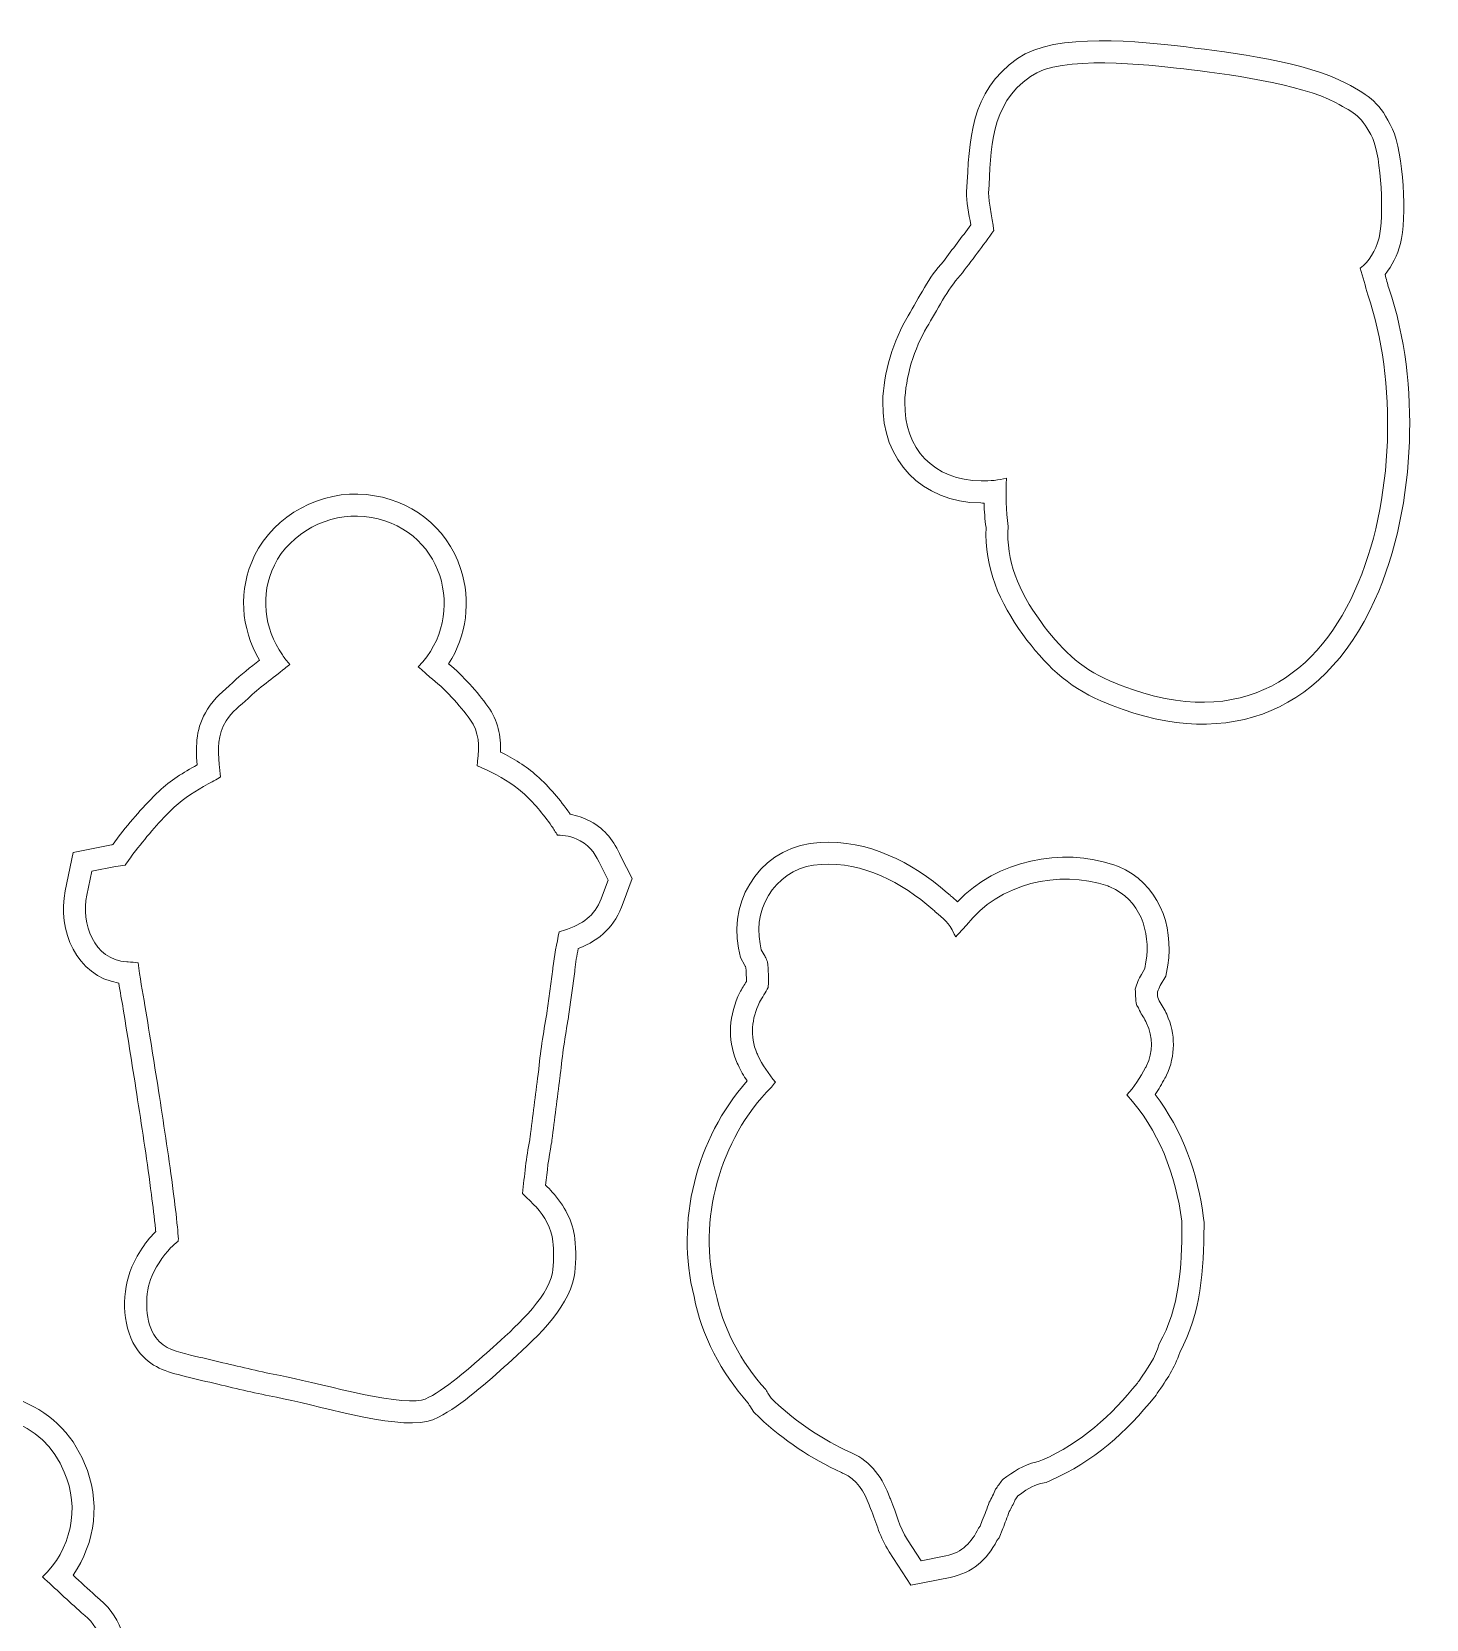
# Model space of a CAD drawing. Header units: millimetres. Extents: x -1956 to 3160, y -604 to 586.
# Drawn here: x -1150 to -960.2, y 45.5 to 261.5 of the extents above; entities that cross this region are included whole.
import ezdxf

# ---------------------------------------------------------------- set-up
doc = ezdxf.new("R2010")
doc.units = ezdxf.units.MM
doc.header["$MEASUREMENT"] = 0
doc.layers.add('Katman 1', color=7, linetype='Continuous')

msp = doc.modelspace()

# ---------------------------------------------------------------- linework, layer by layer
at = {"layer": 'Katman 1', "color": 22, "lineweight": 20}
for points, knots in [([(-1020.0855, 194.0541), (-1020.2349, 195.1618), (-1020.318, 196.2777), (-1020.3487, 197.3955), (-1020.4955, 197.3942), (-1020.6424, 197.3948), (-1020.7895, 197.3975), (-1028.8587, 197.5429), (-1034.2808, 203.1019), (-1034.1365, 211.1815), (-1034.0681, 215.0133), (-1032.671, 219.6059), (-1030.6861, 222.8802), (-1029.1914, 225.3458), (-1027.86, 228.1624), (-1025.887, 230.2898), (-1024.6481, 231.9459), (-1023.3617, 233.5756), (-1022.164, 235.2633), (-1022.4169, 236.7457), (-1022.8143, 238.4586), (-1022.7352, 239.7611), (-1022.2994, 246.9341), (-1022.3399, 253.256), (-1015.7844, 257.9092), (-1010.667, 261.5415), (-998.9187, 260.1683), (-992.8384, 259.4674), (-986.7337, 258.7636), (-976.3856, 257.4115), (-971.0931, 254.5352), (-967.7213, 252.7026), (-966.4891, 251.9153), (-964.7567, 248.2921), (-963.2654, 245.1732), (-962.7927, 236.0886), (-963.6884, 232.7258), (-964.1152, 231.1231), (-964.7883, 229.7153), (-965.7834, 228.4999), (-965.6099, 227.878), (-965.4426, 227.2542), (-965.2665, 226.6327), (-962.9992, 220.0765), (-962.2202, 212.6114), (-962.4683, 205.7058), (-962.73, 198.4216), (-964.1658, 190.7889), (-967.1932, 184.1383), (-974.4765, 168.1383), (-988.256, 163.4647), (-1004.4379, 170.4461), (-1009.03, 172.4273), (-1012.1566, 175.4991), (-1015.0627, 179.4833), (-1018.2224, 183.815), (-1020.3524, 188.6321), (-1020.0855, 194.0541)], [0, 0, 0, 0, 0.05263158, 0.05263158, 0.05263158, 0.10526316, 0.10526316, 0.10526316, 0.15789474, 0.15789474, 0.15789474, 0.21052632, 0.21052632, 0.21052632, 0.26315789, 0.26315789, 0.26315789, 0.31578947, 0.31578947, 0.31578947, 0.36842105, 0.36842105, 0.36842105, 0.42105263, 0.42105263, 0.42105263, 0.47368421, 0.47368421, 0.47368421, 0.52631579, 0.52631579, 0.52631579, 0.57894737, 0.57894737, 0.57894737, 0.63157895, 0.63157895, 0.63157895, 0.68421053, 0.68421053, 0.68421053, 0.73684211, 0.73684211, 0.73684211, 0.78947368, 0.78947368, 0.78947368, 0.84210526, 0.84210526, 0.84210526, 0.89473684, 0.89473684, 0.89473684, 0.94736842, 0.94736842, 0.94736842, 1, 1, 1, 1]), ([(-1003.2495, 173.2007), (-1007.3431, 174.9667), (-1010.0618, 177.718), (-1012.639, 181.2512), (-1015.6652, 185.4), (-1017.3779, 189.6027), (-1017.0734, 194.1778), (-1017.3917, 196.3523), (-1017.4192, 198.5873), (-1017.2902, 200.7877), (-1018.3862, 200.5154), (-1019.5298, 200.3753), (-1020.7354, 200.397), (-1027.2081, 200.5137), (-1031.2507, 204.762), (-1031.137, 211.1279), (-1031.0783, 214.4167), (-1029.8343, 218.5264), (-1028.1207, 221.325), (-1026.8236, 223.4928), (-1025.2891, 226.5741), (-1023.585, 228.3586), (-1022.0816, 230.3746), (-1020.4391, 232.4393), (-1019.0351, 234.5098), (-1018.9784, 234.5934), (-1019.7891, 238.7832), (-1019.7407, 239.5792), (-1019.3724, 245.6424), (-1019.6328, 251.4985), (-1014.0479, 255.4628), (-1009.8653, 258.4316), (-998.1087, 257.055), (-993.182, 256.4871), (-987.756, 255.8615), (-977.2105, 254.4454), (-972.5257, 251.8993), (-969.7965, 250.416), (-968.9287, 250.0633), (-967.4632, 246.998), (-966.2977, 244.5607), (-965.8831, 236.1413), (-966.5873, 233.4979), (-967.0915, 231.6041), (-967.9525, 230.335), (-969.164, 229.3503), (-968.7852, 228.1758), (-968.4683, 226.9231), (-968.129, 225.7306), (-960.1714, 202.877), (-969.1654, 158.4957), (-1003.2495, 173.2007)], [0, 0, 0, 0, 0.05882353, 0.05882353, 0.05882353, 0.11764706, 0.11764706, 0.11764706, 0.17647059, 0.17647059, 0.17647059, 0.23529412, 0.23529412, 0.23529412, 0.29411765, 0.29411765, 0.29411765, 0.35294118, 0.35294118, 0.35294118, 0.41176471, 0.41176471, 0.41176471, 0.47058824, 0.47058824, 0.47058824, 0.52941176, 0.52941176, 0.52941176, 0.58823529, 0.58823529, 0.58823529, 0.64705882, 0.64705882, 0.64705882, 0.70588235, 0.70588235, 0.70588235, 0.76470588, 0.76470588, 0.76470588, 0.82352941, 0.82352941, 0.82352941, 0.88235294, 0.88235294, 0.88235294, 0.94117647, 0.94117647, 0.94117647, 1, 1, 1, 1]), ([(-1076.6808, 155.0358), (-1075.7458, 154.8685), (-1074.8689, 154.5529), (-1073.945, 154.0686), (-1071.768, 152.9273), (-1070.7765, 151.4142), (-1069.7873, 149.2834), (-1069.7873, 149.2834), (-1068.2326, 146.2631), (-1068.2326, 146.2631), (-1068.2326, 146.2631), (-1069.4499, 142.9621), (-1069.4499, 142.9621), (-1070.6383, 139.7394), (-1072.503, 137.9673), (-1075.5782, 136.7533), (-1075.7684, 135.7906), (-1075.9505, 134.8223), (-1076.0275, 133.8636), (-1076.0275, 133.8636), (-1076.0457, 133.6379), (-1076.0457, 133.6379), (-1076.0457, 133.6379), (-1076.891, 127.509), (-1076.891, 127.509), (-1076.891, 127.509), (-1076.9139, 127.3759), (-1076.9139, 127.3759), (-1077.3571, 124.8032), (-1077.7797, 122.2022), (-1078.0201, 119.6021), (-1078.0201, 119.6021), (-1078.0389, 119.3999), (-1078.0389, 119.3999), (-1078.0389, 119.3999), (-1078.0678, 119.1989), (-1078.0678, 119.1989), (-1078.4759, 116.3623), (-1078.7883, 113.5129), (-1079.1568, 110.6711), (-1079.1568, 110.6711), (-1079.193, 110.3924), (-1079.193, 110.3924), (-1079.193, 110.3924), (-1079.2487, 110.117), (-1079.2487, 110.117), (-1079.6199, 108.2822), (-1079.816, 106.4069), (-1080.0267, 104.5414), (-1079.7131, 104.2344), (-1079.4063, 103.9202), (-1079.1082, 103.5931), (-1077.4965, 101.824), (-1076.3031, 99.6296), (-1076.0372, 97.2258), (-1075.8728, 95.74), (-1075.882, 93.5173), (-1076.1491, 92.0551), (-1076.9635, 87.5977), (-1081.9002, 83.1801), (-1085.1753, 80.2465), (-1087.7842, 77.9098), (-1091.5081, 74.5011), (-1094.595, 72.9758), (-1094.595, 72.9758), (-1095.3686, 72.5935), (-1095.3686, 72.5935), (-1095.3686, 72.5935), (-1096.206, 72.385), (-1096.206, 72.385), (-1100.5732, 71.2971), (-1111.7711, 74.7738), (-1116.6689, 75.6809), (-1119.3369, 76.175), (-1121.9718, 76.83), (-1124.6133, 77.446), (-1126.0998, 77.7926), (-1127.5853, 78.143), (-1129.0661, 78.5133), (-1131.6804, 79.1671), (-1133.7454, 79.7089), (-1135.4816, 82.0031), (-1137.5975, 84.799), (-1137.764, 89.4812), (-1136.6113, 92.7057), (-1135.9444, 94.5716), (-1134.5766, 96.7359), (-1133.1759, 98.1374), (-1133.1468, 98.1664), (-1133.1176, 98.1951), (-1133.0882, 98.2236), (-1133.0989, 98.3289), (-1133.1094, 98.4341), (-1133.1194, 98.5392), (-1133.2701, 100.1242), (-1133.4671, 101.7046), (-1133.6729, 103.2832), (-1134.234, 107.5858), (-1134.8814, 111.8766), (-1135.5447, 116.1644), (-1136.1812, 120.2784), (-1136.8412, 124.3887), (-1137.5082, 128.4978), (-1137.7011, 129.6857), (-1137.9212, 130.8687), (-1138.1193, 132.0553), (-1143.8675, 132.9857), (-1146.5084, 139.2404), (-1145.3985, 144.6252), (-1145.3985, 144.6252), (-1144.3275, 149.8218), (-1144.3275, 149.8218), (-1144.3275, 149.8218), (-1139.1235, 150.8567), (-1139.1235, 150.8567), (-1139.0626, 150.8688), (-1139.0016, 150.8806), (-1138.9406, 150.892), (-1138.6968, 151.2281), (-1138.4503, 151.5622), (-1138.197, 151.8915), (-1136.4924, 154.1078), (-1134.6581, 156.2348), (-1132.6303, 158.1627), (-1131.0657, 159.6501), (-1129.331, 160.7056), (-1127.4589, 161.7432), (-1127.666, 164.5158), (-1127.5968, 166.8469), (-1126.0532, 169.3187), (-1125.0316, 170.9545), (-1123.9088, 171.6932), (-1122.5952, 172.9631), (-1121.4605, 174.0601), (-1120.2035, 175.0271), (-1118.9499, 175.9923), (-1121.5332, 180.3767), (-1121.8869, 185.5648), (-1119.6297, 190.2434), (-1116.9555, 195.7862), (-1110.4917, 199.1822), (-1104.415, 198.5477), (-1098.4292, 197.9226), (-1093.4874, 194.2301), (-1091.5882, 188.4659), (-1090.1346, 184.054), (-1090.7855, 179.316), (-1093.2174, 175.5), (-1091.2794, 173.903), (-1089.2694, 171.6415), (-1087.8866, 169.7179), (-1086.4686, 167.7454), (-1086.0765, 165.7193), (-1086.1636, 163.4909), (-1084.3716, 162.6163), (-1082.7122, 161.5851), (-1081.2017, 160.2575), (-1079.4914, 158.7544), (-1078.0512, 156.9918), (-1076.7477, 155.1319), (-1076.7253, 155.0999), (-1076.703, 155.0679), (-1076.6808, 155.0358)], [0, 0, 0, 0, 0.01851852, 0.01851852, 0.01851852, 0.03703704, 0.03703704, 0.03703704, 0.05555556, 0.05555556, 0.05555556, 0.07407407, 0.07407407, 0.07407407, 0.09259259, 0.09259259, 0.09259259, 0.11111111, 0.11111111, 0.11111111, 0.12962963, 0.12962963, 0.12962963, 0.14814815, 0.14814815, 0.14814815, 0.16666667, 0.16666667, 0.16666667, 0.18518519, 0.18518519, 0.18518519, 0.2037037, 0.2037037, 0.2037037, 0.22222222, 0.22222222, 0.22222222, 0.24074074, 0.24074074, 0.24074074, 0.25925926, 0.25925926, 0.25925926, 0.27777778, 0.27777778, 0.27777778, 0.2962963, 0.2962963, 0.2962963, 0.31481481, 0.31481481, 0.31481481, 0.33333333, 0.33333333, 0.33333333, 0.35185185, 0.35185185, 0.35185185, 0.37037037, 0.37037037, 0.37037037, 0.38888889, 0.38888889, 0.38888889, 0.40740741, 0.40740741, 0.40740741, 0.42592593, 0.42592593, 0.42592593, 0.44444444, 0.44444444, 0.44444444, 0.46296296, 0.46296296, 0.46296296, 0.48148148, 0.48148148, 0.48148148, 0.5, 0.5, 0.5, 0.51851852, 0.51851852, 0.51851852, 0.53703704, 0.53703704, 0.53703704, 0.55555556, 0.55555556, 0.55555556, 0.57407407, 0.57407407, 0.57407407, 0.59259259, 0.59259259, 0.59259259, 0.61111111, 0.61111111, 0.61111111, 0.62962963, 0.62962963, 0.62962963, 0.64814815, 0.64814815, 0.64814815, 0.66666667, 0.66666667, 0.66666667, 0.68518519, 0.68518519, 0.68518519, 0.7037037, 0.7037037, 0.7037037, 0.72222222, 0.72222222, 0.72222222, 0.74074074, 0.74074074, 0.74074074, 0.75925926, 0.75925926, 0.75925926, 0.77777778, 0.77777778, 0.77777778, 0.7962963, 0.7962963, 0.7962963, 0.81481481, 0.81481481, 0.81481481, 0.83333333, 0.83333333, 0.83333333, 0.85185185, 0.85185185, 0.85185185, 0.87037037, 0.87037037, 0.87037037, 0.88888889, 0.88888889, 0.88888889, 0.90740741, 0.90740741, 0.90740741, 0.92592593, 0.92592593, 0.92592593, 0.94444444, 0.94444444, 0.94444444, 0.96296296, 0.96296296, 0.96296296, 0.98148148, 0.98148148, 0.98148148, 1, 1, 1, 1]), ([(-1137.2397, 148.1165), (-1136.7727, 148.7687), (-1136.3081, 149.4266), (-1135.819, 150.0625), (-1134.212, 152.1519), (-1132.4746, 154.1713), (-1130.5632, 155.9885), (-1129.1688, 157.3142), (-1127.6079, 158.2325), (-1125.9404, 159.1548), (-1125.5709, 159.3592), (-1124.7799, 159.7679), (-1124.2589, 160.1208), (-1124.2944, 160.6735), (-1124.4202, 161.3624), (-1124.4539, 161.7925), (-1124.6215, 163.9315), (-1124.7045, 165.8145), (-1123.5086, 167.7296), (-1122.6976, 169.0282), (-1121.5768, 169.7749), (-1120.51, 170.8063), (-1119.0904, 172.1787), (-1117.0882, 173.6068), (-1115.5244, 174.8607), (-1115.3042, 175.0374), (-1115.0646, 175.2259), (-1114.8128, 175.4232), (-1115.1974, 175.8358), (-1115.548, 176.2658), (-1115.8534, 176.7113), (-1118.3882, 180.4091), (-1118.8851, 184.8826), (-1116.9277, 188.9398), (-1114.8031, 193.3434), (-1109.543, 196.0668), (-1104.7266, 195.5639), (-1093.9573, 194.4393), (-1090.5172, 182.0806), (-1097.3504, 175.0936), (-1096.7879, 174.5995), (-1096.2421, 174.1239), (-1095.7631, 173.6832), (-1093.8844, 172.3012), (-1091.6126, 169.7615), (-1090.3225, 167.9668), (-1089.038, 166.18), (-1089.0257, 164.329), (-1089.2726, 162.2698), (-1089.2897, 162.1273), (-1089.3243, 161.8793), (-1089.3513, 161.6221), (-1088.8673, 161.4083), (-1088.3469, 161.2033), (-1087.9747, 161.0305), (-1086.2285, 160.2199), (-1084.6348, 159.2808), (-1083.1821, 158.0041), (-1081.6547, 156.6617), (-1080.3683, 155.0709), (-1079.2044, 153.4101), (-1078.9395, 153.0322), (-1078.669, 152.6059), (-1078.3945, 152.181), (-1077.452, 152.1795), (-1076.5693, 152.057), (-1075.3379, 151.4115), (-1073.7521, 150.5802), (-1073.1627, 149.4374), (-1072.4833, 147.9661), (-1072.4833, 147.9661), (-1071.5038, 146.0632), (-1071.5038, 146.0632), (-1071.5038, 146.0632), (-1072.2646, 144.0001), (-1072.2646, 144.0001), (-1073.2102, 141.4356), (-1074.5665, 140.3126), (-1077.0291, 139.411), (-1077.3627, 139.2889), (-1077.7807, 139.1663), (-1078.196, 139.0353), (-1078.4749, 137.4122), (-1078.8858, 135.7371), (-1079.0179, 134.1039), (-1079.0179, 134.1039), (-1079.0292, 133.9633), (-1079.0292, 133.9633), (-1079.0292, 133.9633), (-1079.856, 127.9687), (-1079.856, 127.9687), (-1079.856, 127.9687), (-1079.8704, 127.8851), (-1079.8704, 127.8851), (-1080.3163, 125.3024), (-1080.7669, 122.4812), (-1081.0074, 119.8784), (-1081.0074, 119.8784), (-1081.0191, 119.7519), (-1081.0191, 119.7519), (-1081.0191, 119.7519), (-1081.0372, 119.6261), (-1081.0372, 119.6261), (-1081.4475, 116.7759), (-1081.7604, 113.9123), (-1082.1319, 111.0569), (-1082.1319, 111.0569), (-1082.1544, 110.8834), (-1082.1544, 110.8834), (-1082.1544, 110.8834), (-1082.1891, 110.7119), (-1082.1891, 110.7119), (-1082.676, 108.3012), (-1082.8769, 105.8318), (-1083.183, 103.3906), (-1082.5602, 102.8226), (-1081.9525, 102.2606), (-1081.3259, 101.5727), (-1080.1483, 100.2802), (-1079.2138, 98.6569), (-1079.019, 96.896), (-1078.8962, 95.7855), (-1078.9032, 93.6731), (-1079.1003, 92.5943), (-1079.7412, 89.0862), (-1084.5828, 84.8047), (-1087.1769, 82.4812), (-1089.3258, 80.5564), (-1093.3841, 76.9209), (-1095.9239, 75.6654), (-1095.9239, 75.6654), (-1096.4076, 75.4264), (-1096.4076, 75.4264), (-1096.4076, 75.4264), (-1096.9311, 75.296), (-1096.9311, 75.296), (-1100.2261, 74.4752), (-1112.0507, 77.8766), (-1116.1226, 78.6307), (-1118.709, 79.1097), (-1121.367, 79.7695), (-1123.9321, 80.3676), (-1125.4026, 80.7105), (-1126.8735, 81.0574), (-1128.3383, 81.4237), (-1130.1303, 81.8718), (-1131.8547, 82.1819), (-1133.0894, 83.8134), (-1134.5584, 85.7546), (-1134.6031, 89.4114), (-1133.7864, 91.6959), (-1133.2757, 93.1247), (-1132.1264, 94.9436), (-1131.054, 96.0166), (-1130.7642, 96.3065), (-1130.3862, 96.6052), (-1130.053, 96.9008), (-1130.053, 96.9008), (-1130.0469, 97.0851), (-1130.0469, 97.0851), (-1130.0469, 97.0851), (-1129.9913, 97.1822), (-1129.9913, 97.1822), (-1130.0178, 97.7381), (-1130.087, 98.3405), (-1130.1329, 98.8231), (-1130.2867, 100.4412), (-1130.4879, 102.0594), (-1130.6981, 103.6711), (-1131.2619, 107.9952), (-1131.9133, 112.3138), (-1132.58, 116.6231), (-1133.2176, 120.7445), (-1133.8788, 124.8621), (-1134.547, 128.9785), (-1134.8516, 130.8546), (-1135.2584, 132.8883), (-1135.4931, 134.7934), (-1135.9418, 134.8522), (-1136.3932, 134.9052), (-1136.8264, 134.9386), (-1136.8264, 134.9386), (-1136.8422, 134.9384), (-1136.8422, 134.9384), (-1136.8422, 134.9384), (-1137.0218, 134.9491), (-1137.0218, 134.9491), (-1141.5633, 135.2183), (-1143.2499, 140.1883), (-1142.4603, 144.0196), (-1142.4603, 144.0196), (-1141.7909, 147.2675), (-1141.7909, 147.2675), (-1141.7909, 147.2675), (-1138.5384, 147.9143), (-1138.5384, 147.9143), (-1138.0894, 148.0036), (-1137.6623, 148.0645), (-1137.2397, 148.1165)], [0, 0, 0, 0, 0.01515152, 0.01515152, 0.01515152, 0.03030303, 0.03030303, 0.03030303, 0.04545455, 0.04545455, 0.04545455, 0.06060606, 0.06060606, 0.06060606, 0.07575758, 0.07575758, 0.07575758, 0.09090909, 0.09090909, 0.09090909, 0.10606061, 0.10606061, 0.10606061, 0.12121212, 0.12121212, 0.12121212, 0.13636364, 0.13636364, 0.13636364, 0.15151515, 0.15151515, 0.15151515, 0.16666667, 0.16666667, 0.16666667, 0.18181818, 0.18181818, 0.18181818, 0.1969697, 0.1969697, 0.1969697, 0.21212121, 0.21212121, 0.21212121, 0.22727273, 0.22727273, 0.22727273, 0.24242424, 0.24242424, 0.24242424, 0.25757576, 0.25757576, 0.25757576, 0.27272727, 0.27272727, 0.27272727, 0.28787879, 0.28787879, 0.28787879, 0.3030303, 0.3030303, 0.3030303, 0.31818182, 0.31818182, 0.31818182, 0.33333333, 0.33333333, 0.33333333, 0.34848485, 0.34848485, 0.34848485, 0.36363636, 0.36363636, 0.36363636, 0.37878788, 0.37878788, 0.37878788, 0.39393939, 0.39393939, 0.39393939, 0.40909091, 0.40909091, 0.40909091, 0.42424242, 0.42424242, 0.42424242, 0.43939394, 0.43939394, 0.43939394, 0.45454545, 0.45454545, 0.45454545, 0.46969697, 0.46969697, 0.46969697, 0.48484848, 0.48484848, 0.48484848, 0.5, 0.5, 0.5, 0.51515152, 0.51515152, 0.51515152, 0.53030303, 0.53030303, 0.53030303, 0.54545455, 0.54545455, 0.54545455, 0.56060606, 0.56060606, 0.56060606, 0.57575758, 0.57575758, 0.57575758, 0.59090909, 0.59090909, 0.59090909, 0.60606061, 0.60606061, 0.60606061, 0.62121212, 0.62121212, 0.62121212, 0.63636364, 0.63636364, 0.63636364, 0.65151515, 0.65151515, 0.65151515, 0.66666667, 0.66666667, 0.66666667, 0.68181818, 0.68181818, 0.68181818, 0.6969697, 0.6969697, 0.6969697, 0.71212121, 0.71212121, 0.71212121, 0.72727273, 0.72727273, 0.72727273, 0.74242424, 0.74242424, 0.74242424, 0.75757576, 0.75757576, 0.75757576, 0.77272727, 0.77272727, 0.77272727, 0.78787879, 0.78787879, 0.78787879, 0.8030303, 0.8030303, 0.8030303, 0.81818182, 0.81818182, 0.81818182, 0.83333333, 0.83333333, 0.83333333, 0.84848485, 0.84848485, 0.84848485, 0.86363636, 0.86363636, 0.86363636, 0.87878788, 0.87878788, 0.87878788, 0.89393939, 0.89393939, 0.89393939, 0.90909091, 0.90909091, 0.90909091, 0.92424242, 0.92424242, 0.92424242, 0.93939394, 0.93939394, 0.93939394, 0.95454545, 0.95454545, 0.95454545, 0.96969697, 0.96969697, 0.96969697, 0.98484848, 0.98484848, 0.98484848, 1, 1, 1, 1]), ([(-993.7214, 81.7774), (-994.3922, 79.6315), (-995.5126, 78.0806), (-996.7803, 76.2193), (-996.7803, 76.2193), (-996.9442, 75.9787), (-996.9442, 75.9787), (-996.9442, 75.9787), (-997.125, 75.7507), (-997.125, 75.7507), (-1000.9102, 70.9782), (-1005.5926, 66.8391), (-1011.2233, 64.3929), (-1011.2233, 64.3929), (-1011.9205, 64.0901), (-1011.9205, 64.0901), (-1011.9205, 64.0901), (-1012.6622, 63.924), (-1012.6622, 63.924), (-1013.709, 63.6897), (-1014.8639, 62.909), (-1015.748, 62.2524), (-1015.882, 62.0656), (-1016.0117, 61.8751), (-1016.1435, 61.6865), (-1016.3729, 61.1486), (-1016.6265, 60.6264), (-1016.9217, 60.122), (-1017.185, 59.3416), (-1017.496, 58.5831), (-1017.7939, 57.814), (-1017.7939, 57.814), (-1018.281, 56.5564), (-1018.281, 56.5564), (-1018.281, 56.5564), (-1018.5966, 56.1843), (-1018.5966, 56.1843), (-1019.9625, 53.5223), (-1021.9222, 51.7696), (-1024.9848, 51.1534), (-1024.9848, 51.1534), (-1030.3159, 50.0809), (-1030.3159, 50.0809), (-1030.3159, 50.0809), (-1033.2747, 54.6435), (-1033.2747, 54.6435), (-1034.6011, 56.6887), (-1034.903, 58.4019), (-1035.8022, 60.5176), (-1035.8022, 60.5176), (-1035.9077, 60.7659), (-1035.9077, 60.7659), (-1035.9077, 60.7659), (-1035.9963, 61.0208), (-1035.9963, 61.0208), (-1036.5718, 62.6765), (-1037.7784, 64.5949), (-1039.4631, 65.2919), (-1039.4631, 65.2919), (-1039.6139, 65.3544), (-1039.6139, 65.3544), (-1039.6139, 65.3544), (-1039.7622, 65.4228), (-1039.7622, 65.4228), (-1043.8567, 67.3112), (-1047.6525, 69.8213), (-1050.9351, 72.9169), (-1050.9351, 72.9169), (-1051.688, 73.6269), (-1051.688, 73.6269), (-1051.688, 73.6269), (-1052.2354, 74.505), (-1052.2354, 74.505), (-1052.3222, 74.6443), (-1052.4086, 74.7839), (-1052.4946, 74.9238), (-1056.0789, 79.0199), (-1058.7741, 84.0063), (-1059.8226, 89.3704), (-1062.3912, 99.5754), (-1059.547, 110.86), (-1052.6098, 118.7326), (-1053.063, 119.4306), (-1053.4721, 120.1575), (-1053.8368, 120.9069), (-1053.8368, 120.9069), (-1053.9442, 121.1277), (-1053.9442, 121.1277), (-1053.9442, 121.1277), (-1054.0379, 121.3545), (-1054.0379, 121.3545), (-1055.3334, 124.4916), (-1055.0756, 127.7589), (-1053.5791, 130.7708), (-1053.3257, 131.2808), (-1052.9788, 131.7739), (-1052.6951, 132.2658), (-1052.6797, 132.8941), (-1052.7201, 133.5416), (-1052.7654, 134.1719), (-1052.7863, 134.2185), (-1052.807, 134.2653), (-1052.8274, 134.3121), (-1052.8496, 134.3513), (-1052.8718, 134.3905), (-1052.8939, 134.4297), (-1052.8939, 134.4297), (-1053.5191, 135.5363), (-1053.5191, 135.5363), (-1053.5191, 135.5363), (-1053.7705, 136.7823), (-1053.7705, 136.7823), (-1055.2149, 143.942), (-1050.0705, 150.9411), (-1042.675, 151.1873), (-1036.1611, 151.5988), (-1030.1807, 148.5116), (-1025.3739, 144.3506), (-1025.3739, 144.3506), (-1024.9842, 144.0132), (-1024.9842, 144.0132), (-1024.9842, 144.0132), (-1024.9216, 143.9431), (-1024.9216, 143.9431), (-1024.5755, 143.6584), (-1024.2565, 143.3879), (-1023.9603, 143.1159), (-1018.6348, 148.7681), (-1009.8628, 150.5956), (-1002.5553, 148.1077), (-1002.5553, 148.1077), (-1002.3077, 148.0234), (-1002.3077, 148.0234), (-1002.3077, 148.0234), (-1002.0662, 147.9231), (-1002.0662, 147.9231), (-996.7277, 145.7055), (-994.4637, 139.9522), (-995.3566, 134.4781), (-995.3566, 134.4781), (-995.5987, 132.9939), (-995.5987, 132.9939), (-995.5987, 132.9939), (-996.3632, 131.6989), (-996.3632, 131.6989), (-996.5218, 131.4304), (-996.6493, 131.1414), (-996.751, 130.8448), (-996.7432, 130.6013), (-996.733, 130.3479), (-996.7124, 130.1111), (-996.7124, 130.1111), (-996.6971, 130.0881), (-996.6971, 130.0881), (-996.6971, 130.0881), (-996.4995, 129.6246), (-996.4995, 129.6246), (-996.1534, 129.0086), (-995.7833, 128.467), (-995.484, 127.799), (-994.2844, 125.122), (-994.2625, 122.1633), (-995.5293, 119.5047), (-995.5293, 119.5047), (-995.6234, 119.3073), (-995.6234, 119.3073), (-995.6234, 119.3073), (-995.7281, 119.1153), (-995.7281, 119.1153), (-996.145, 118.351), (-996.5823, 117.6045), (-997.0645, 116.8899), (-993.3455, 112.0396), (-991.2012, 106.0327), (-990.4734, 99.9933), (-990.4734, 99.9933), (-990.4139, 99.4996), (-990.4139, 99.4996), (-990.4139, 99.4996), (-990.416, 99.0022), (-990.416, 99.0022), (-990.4412, 92.991), (-990.8003, 87.1528), (-993.7214, 81.7774)], [0, 0, 0, 0, 0.01639344, 0.01639344, 0.01639344, 0.03278689, 0.03278689, 0.03278689, 0.04918033, 0.04918033, 0.04918033, 0.06557377, 0.06557377, 0.06557377, 0.08196721, 0.08196721, 0.08196721, 0.09836066, 0.09836066, 0.09836066, 0.1147541, 0.1147541, 0.1147541, 0.13114754, 0.13114754, 0.13114754, 0.14754098, 0.14754098, 0.14754098, 0.16393443, 0.16393443, 0.16393443, 0.18032787, 0.18032787, 0.18032787, 0.19672131, 0.19672131, 0.19672131, 0.21311475, 0.21311475, 0.21311475, 0.2295082, 0.2295082, 0.2295082, 0.24590164, 0.24590164, 0.24590164, 0.26229508, 0.26229508, 0.26229508, 0.27868852, 0.27868852, 0.27868852, 0.29508197, 0.29508197, 0.29508197, 0.31147541, 0.31147541, 0.31147541, 0.32786885, 0.32786885, 0.32786885, 0.3442623, 0.3442623, 0.3442623, 0.36065574, 0.36065574, 0.36065574, 0.37704918, 0.37704918, 0.37704918, 0.39344262, 0.39344262, 0.39344262, 0.40983607, 0.40983607, 0.40983607, 0.42622951, 0.42622951, 0.42622951, 0.44262295, 0.44262295, 0.44262295, 0.45901639, 0.45901639, 0.45901639, 0.47540984, 0.47540984, 0.47540984, 0.49180328, 0.49180328, 0.49180328, 0.50819672, 0.50819672, 0.50819672, 0.52459016, 0.52459016, 0.52459016, 0.54098361, 0.54098361, 0.54098361, 0.55737705, 0.55737705, 0.55737705, 0.57377049, 0.57377049, 0.57377049, 0.59016393, 0.59016393, 0.59016393, 0.60655738, 0.60655738, 0.60655738, 0.62295082, 0.62295082, 0.62295082, 0.63934426, 0.63934426, 0.63934426, 0.6557377, 0.6557377, 0.6557377, 0.67213115, 0.67213115, 0.67213115, 0.68852459, 0.68852459, 0.68852459, 0.70491803, 0.70491803, 0.70491803, 0.72131148, 0.72131148, 0.72131148, 0.73770492, 0.73770492, 0.73770492, 0.75409836, 0.75409836, 0.75409836, 0.7704918, 0.7704918, 0.7704918, 0.78688525, 0.78688525, 0.78688525, 0.80327869, 0.80327869, 0.80327869, 0.81967213, 0.81967213, 0.81967213, 0.83606557, 0.83606557, 0.83606557, 0.85245902, 0.85245902, 0.85245902, 0.86885246, 0.86885246, 0.86885246, 0.8852459, 0.8852459, 0.8852459, 0.90163934, 0.90163934, 0.90163934, 0.91803279, 0.91803279, 0.91803279, 0.93442623, 0.93442623, 0.93442623, 0.95081967, 0.95081967, 0.95081967, 0.96721311, 0.96721311, 0.96721311, 0.98360656, 0.98360656, 0.98360656, 1, 1, 1, 1]), ([(-1050.0718, 76.7122), (-1053.4064, 80.4643), (-1055.9434, 85.0741), (-1056.8935, 90.0245), (-1059.3869, 99.8075), (-1056.3771, 110.7074), (-1049.2992, 117.8863), (-1049.1137, 118.1326), (-1048.9286, 118.3596), (-1048.7434, 118.571), (-1049.6997, 119.6711), (-1050.4972, 120.9006), (-1051.1392, 122.2196), (-1051.1392, 122.2196), (-1051.2064, 122.3577), (-1051.2064, 122.3577), (-1051.2064, 122.3577), (-1051.265, 122.4996), (-1051.265, 122.4996), (-1052.2339, 124.8464), (-1051.9992, 127.2086), (-1050.8925, 129.4359), (-1050.5878, 130.0492), (-1050.0207, 130.8429), (-1049.7353, 131.4552), (-1049.7353, 131.4552), (-1049.7267, 131.5686), (-1049.7267, 131.5686), (-1049.6445, 132.6521), (-1049.734, 133.8163), (-1049.8141, 134.9541), (-1049.9279, 135.1755), (-1050.0343, 135.406), (-1050.1347, 135.6451), (-1050.1839, 135.7318), (-1050.2329, 135.8185), (-1050.2819, 135.9053), (-1050.2819, 135.9053), (-1050.6726, 136.5969), (-1050.6726, 136.5969), (-1050.6726, 136.5969), (-1050.8297, 137.3756), (-1050.8297, 137.3756), (-1051.9134, 142.7465), (-1048.0865, 148.0321), (-1042.5317, 148.1903), (-1036.7894, 148.5702), (-1031.5655, 145.7417), (-1027.3374, 142.0824), (-1027.3374, 142.0824), (-1027.094, 141.8717), (-1027.094, 141.8717), (-1027.094, 141.8717), (-1027.0039, 141.7707), (-1027.0039, 141.7707), (-1025.8598, 140.8377), (-1025.0938, 140.2306), (-1024.4606, 138.8199), (-1024.3847, 138.6693), (-1024.3019, 138.5186), (-1024.2136, 138.3678), (-1023.7321, 138.8884), (-1023.2356, 139.3957), (-1022.7378, 139.9281), (-1018.3845, 145.6195), (-1010.1856, 147.5365), (-1003.5222, 145.2678), (-1003.5222, 145.2678), (-1003.3677, 145.2152), (-1003.3677, 145.2152), (-1003.3677, 145.2152), (-1003.217, 145.1526), (-1003.217, 145.1526), (-999.1496, 143.4645), (-997.6486, 139.0616), (-998.3175, 134.961), (-998.3175, 134.961), (-998.4688, 134.0334), (-998.4688, 134.0334), (-998.4688, 134.0334), (-998.9466, 133.2241), (-998.9466, 133.2241), (-999.3109, 132.607), (-999.5792, 131.9324), (-999.7651, 131.2392), (-999.7324, 130.4134), (-999.6848, 129.3333), (-999.5705, 128.9929), (-999.5705, 128.9929), (-999.3491, 128.659), (-999.3491, 128.659), (-999.3491, 128.659), (-999.1985, 128.3058), (-999.1985, 128.3058), (-998.8722, 127.7091), (-998.5166, 127.2304), (-998.2217, 126.5722), (-997.3846, 124.7042), (-997.3471, 122.6647), (-998.2376, 120.7952), (-998.2376, 120.7952), (-998.2964, 120.6718), (-998.2964, 120.6718), (-998.2964, 120.6718), (-998.3619, 120.5517), (-998.3619, 120.5517), (-999.1126, 119.175), (-999.9018, 117.9092), (-1000.9321, 116.8299), (-996.6237, 112.1736), (-994.2072, 105.9081), (-993.4519, 99.6344), (-993.4519, 99.6344), (-993.4147, 99.3257), (-993.4147, 99.3257), (-993.4147, 99.3257), (-993.416, 99.0147), (-993.416, 99.0147), (-993.4405, 93.4473), (-993.7184, 87.8881), (-996.5041, 82.9446), (-997.0469, 81.009), (-998.0868, 79.6298), (-999.2599, 77.908), (-999.2599, 77.908), (-999.3624, 77.7575), (-999.3624, 77.7575), (-999.3624, 77.7575), (-999.4755, 77.6149), (-999.4755, 77.6149), (-1002.9508, 73.2361), (-1007.2491, 69.3894), (-1012.4187, 67.1445), (-1012.4187, 67.1445), (-1012.8542, 66.9553), (-1012.8542, 66.9553), (-1012.8542, 66.9553), (-1013.3175, 66.8516), (-1013.3175, 66.8516), (-1014.9266, 66.4912), (-1016.4393, 65.4885), (-1017.7354, 64.5121), (-1017.7354, 64.5121), (-1017.8939, 64.3927), (-1017.8939, 64.3927), (-1018.2365, 63.9519), (-1018.4878, 63.5525), (-1018.7832, 63.152), (-1019.0381, 62.5215), (-1019.3115, 61.9404), (-1019.6658, 61.3834), (-1019.9295, 60.5422), (-1020.2606, 59.7517), (-1020.5914, 58.8975), (-1020.5914, 58.8975), (-1020.8959, 58.1113), (-1020.8959, 58.1113), (-1020.8959, 58.1113), (-1021.121, 57.8459), (-1021.121, 57.8459), (-1022.0355, 55.9354), (-1023.235, 54.5655), (-1025.5765, 54.0945), (-1025.5765, 54.0945), (-1028.9084, 53.4242), (-1028.9084, 53.4242), (-1028.9084, 53.4242), (-1030.7577, 56.2758), (-1030.7577, 56.2758), (-1031.9671, 58.1407), (-1032.2244, 59.7685), (-1033.0412, 61.691), (-1033.0412, 61.691), (-1033.1072, 61.8463), (-1033.1072, 61.8463), (-1033.1072, 61.8463), (-1033.1626, 62.0057), (-1033.1626, 62.0057), (-1034.0314, 64.507), (-1035.7993, 67.0246), (-1038.316, 68.064), (-1038.316, 68.064), (-1038.4117, 68.1036), (-1038.4117, 68.1036), (-1038.4117, 68.1036), (-1038.5058, 68.147), (-1038.5058, 68.147), (-1042.3047, 69.9035), (-1045.8293, 72.2255), (-1048.8769, 75.0995), (-1048.8769, 75.0995), (-1049.3474, 75.5432), (-1049.3474, 75.5432), (-1049.3474, 75.5432), (-1049.6895, 76.092), (-1049.6895, 76.092), (-1049.818, 76.2981), (-1049.9454, 76.5048), (-1050.0718, 76.7122)], [0, 0, 0, 0, 0.01515152, 0.01515152, 0.01515152, 0.03030303, 0.03030303, 0.03030303, 0.04545455, 0.04545455, 0.04545455, 0.06060606, 0.06060606, 0.06060606, 0.07575758, 0.07575758, 0.07575758, 0.09090909, 0.09090909, 0.09090909, 0.10606061, 0.10606061, 0.10606061, 0.12121212, 0.12121212, 0.12121212, 0.13636364, 0.13636364, 0.13636364, 0.15151515, 0.15151515, 0.15151515, 0.16666667, 0.16666667, 0.16666667, 0.18181818, 0.18181818, 0.18181818, 0.1969697, 0.1969697, 0.1969697, 0.21212121, 0.21212121, 0.21212121, 0.22727273, 0.22727273, 0.22727273, 0.24242424, 0.24242424, 0.24242424, 0.25757576, 0.25757576, 0.25757576, 0.27272727, 0.27272727, 0.27272727, 0.28787879, 0.28787879, 0.28787879, 0.3030303, 0.3030303, 0.3030303, 0.31818182, 0.31818182, 0.31818182, 0.33333333, 0.33333333, 0.33333333, 0.34848485, 0.34848485, 0.34848485, 0.36363636, 0.36363636, 0.36363636, 0.37878788, 0.37878788, 0.37878788, 0.39393939, 0.39393939, 0.39393939, 0.40909091, 0.40909091, 0.40909091, 0.42424242, 0.42424242, 0.42424242, 0.43939394, 0.43939394, 0.43939394, 0.45454545, 0.45454545, 0.45454545, 0.46969697, 0.46969697, 0.46969697, 0.48484848, 0.48484848, 0.48484848, 0.5, 0.5, 0.5, 0.51515152, 0.51515152, 0.51515152, 0.53030303, 0.53030303, 0.53030303, 0.54545455, 0.54545455, 0.54545455, 0.56060606, 0.56060606, 0.56060606, 0.57575758, 0.57575758, 0.57575758, 0.59090909, 0.59090909, 0.59090909, 0.60606061, 0.60606061, 0.60606061, 0.62121212, 0.62121212, 0.62121212, 0.63636364, 0.63636364, 0.63636364, 0.65151515, 0.65151515, 0.65151515, 0.66666667, 0.66666667, 0.66666667, 0.68181818, 0.68181818, 0.68181818, 0.6969697, 0.6969697, 0.6969697, 0.71212121, 0.71212121, 0.71212121, 0.72727273, 0.72727273, 0.72727273, 0.74242424, 0.74242424, 0.74242424, 0.75757576, 0.75757576, 0.75757576, 0.77272727, 0.77272727, 0.77272727, 0.78787879, 0.78787879, 0.78787879, 0.8030303, 0.8030303, 0.8030303, 0.81818182, 0.81818182, 0.81818182, 0.83333333, 0.83333333, 0.83333333, 0.84848485, 0.84848485, 0.84848485, 0.86363636, 0.86363636, 0.86363636, 0.87878788, 0.87878788, 0.87878788, 0.89393939, 0.89393939, 0.89393939, 0.90909091, 0.90909091, 0.90909091, 0.92424242, 0.92424242, 0.92424242, 0.93939394, 0.93939394, 0.93939394, 0.95454545, 0.95454545, 0.95454545, 0.96969697, 0.96969697, 0.96969697, 0.98484848, 0.98484848, 0.98484848, 1, 1, 1, 1]), ([(-1131.4748, -23.6844), (-1129.623, -25.5967), (-1128.3898, -27.2984), (-1128.0598, -30.4059), (-1127.5439, -35.2638), (-1130.3106, -39.0585), (-1133.602, -42.2674), (-1136.5551, -45.1465), (-1139.7477, -47.7563), (-1142.7982, -50.5275), (-1146.0074, -54.0309), (-1150.8087, -55.4714), (-1155.4052, -54.2137), (-1161.9231, -52.9073), (-1168.4089, -51.4239), (-1174.8576, -49.8116), (-1178.9993, -48.7761), (-1183.9697, -48.1731), (-1187.362, -45.3803), (-1190.6035, -42.7116), (-1191.5173, -38.5662), (-1190.1644, -34.6642), (-1190.1644, -34.6642), (-1190.1119, -34.5128), (-1190.1119, -34.5128), (-1190.1119, -34.5128), (-1190.0533, -34.3635), (-1190.0533, -34.3635), (-1189.2995, -32.442), (-1188.0406, -30.7973), (-1186.6916, -29.2588), (-1187.9347, -17.4428), (-1189.5356, -5.6668), (-1191.3384, 6.0762), (-1191.3384, 6.0762), (-1191.4525, 6.1389), (-1191.4525, 6.1389), (-1194.815, 6.7517), (-1197.3748, 8.5545), (-1198.4605, 12.0002), (-1198.4605, 12.0002), (-1198.8034, 13.0888), (-1198.8034, 13.0888), (-1198.8034, 13.0888), (-1198.8259, 14.1251), (-1198.8259, 14.1251), (-1198.8708, 14.7008), (-1198.9634, 15.2489), (-1198.9763, 15.8381), (-1199.0286, 18.2302), (-1198.3128, 20.5183), (-1196.7919, 22.3804), (-1196.7919, 22.3804), (-1195.861, 23.5201), (-1195.861, 23.5201), (-1195.861, 23.5201), (-1194.5856, 24.2538), (-1194.5856, 24.2538), (-1193.6997, 24.7635), (-1192.9539, 25.0428), (-1192.1111, 25.2605), (-1188.7952, 29.9926), (-1184.7769, 34.2185), (-1179.9216, 37.3946), (-1179.9129, 37.401), (-1179.9042, 37.4075), (-1179.8956, 37.4139), (-1179.9108, 39.1952), (-1179.7711, 40.8823), (-1179.2286, 42.6337), (-1179.2286, 42.6337), (-1178.6217, 44.593), (-1178.6217, 44.593), (-1178.6217, 44.593), (-1177.147, 46.0186), (-1177.147, 46.0186), (-1174.9309, 48.1609), (-1172.5829, 50.1487), (-1170.2232, 52.1253), (-1170.672, 52.7933), (-1171.0645, 53.5084), (-1171.4165, 54.2934), (-1175.2122, 61.4239), (-1171.6501, 70.92), (-1164.6838, 74.6183), (-1164.6838, 74.6183), (-1164.5907, 74.6678), (-1164.5907, 74.6678), (-1164.5907, 74.6678), (-1164.4964, 74.7149), (-1164.4964, 74.7149), (-1156.4021, 78.7553), (-1146.1326, 75.1206), (-1142.7754, 66.6386), (-1140.5481, 61.6771), (-1141.2663, 55.8324), (-1144.3382, 51.4708), (-1143.3197, 50.5296), (-1142.299, 49.5907), (-1141.2702, 48.6608), (-1137.9693, 46.1072), (-1136.7074, 42.3387), (-1137.0456, 38.2477), (-1137.0525, 38.164), (-1137.0606, 38.0803), (-1137.0696, 37.9965), (-1133.4082, 35.6546), (-1130.2265, 32.5731), (-1127.7098, 29.0304), (-1126.6409, 28.8937), (-1125.605, 28.6162), (-1124.5936, 28.16), (-1117.7954, 25.0938), (-1117.1995, 15.4149), (-1123.7071, 11.7075), (-1123.7239, 11.6969), (-1123.7407, 11.6862), (-1123.7574, 11.6753), (-1123.7574, 11.6753), (-1125.4061, 10.0771), (-1125.4061, 10.0771), (-1125.4061, 10.0771), (-1125.8917, 10.004), (-1125.8917, 10.004), (-1127.6669, -1.2381), (-1130.0768, -12.3872), (-1131.4748, -23.6844)], [0, 0, 0, 0, 0.02380952, 0.02380952, 0.02380952, 0.04761905, 0.04761905, 0.04761905, 0.07142857, 0.07142857, 0.07142857, 0.0952381, 0.0952381, 0.0952381, 0.11904762, 0.11904762, 0.11904762, 0.14285714, 0.14285714, 0.14285714, 0.16666667, 0.16666667, 0.16666667, 0.19047619, 0.19047619, 0.19047619, 0.21428571, 0.21428571, 0.21428571, 0.23809524, 0.23809524, 0.23809524, 0.26190476, 0.26190476, 0.26190476, 0.28571429, 0.28571429, 0.28571429, 0.30952381, 0.30952381, 0.30952381, 0.33333333, 0.33333333, 0.33333333, 0.35714286, 0.35714286, 0.35714286, 0.38095238, 0.38095238, 0.38095238, 0.4047619, 0.4047619, 0.4047619, 0.42857143, 0.42857143, 0.42857143, 0.45238095, 0.45238095, 0.45238095, 0.47619048, 0.47619048, 0.47619048, 0.5, 0.5, 0.5, 0.52380952, 0.52380952, 0.52380952, 0.54761905, 0.54761905, 0.54761905, 0.57142857, 0.57142857, 0.57142857, 0.5952381, 0.5952381, 0.5952381, 0.61904762, 0.61904762, 0.61904762, 0.64285714, 0.64285714, 0.64285714, 0.66666667, 0.66666667, 0.66666667, 0.69047619, 0.69047619, 0.69047619, 0.71428571, 0.71428571, 0.71428571, 0.73809524, 0.73809524, 0.73809524, 0.76190476, 0.76190476, 0.76190476, 0.78571429, 0.78571429, 0.78571429, 0.80952381, 0.80952381, 0.80952381, 0.83333333, 0.83333333, 0.83333333, 0.85714286, 0.85714286, 0.85714286, 0.88095238, 0.88095238, 0.88095238, 0.9047619, 0.9047619, 0.9047619, 0.92857143, 0.92857143, 0.92857143, 0.95238095, 0.95238095, 0.95238095, 0.97619048, 0.97619048, 0.97619048, 1, 1, 1, 1]), ([(-1165.97, 51.7765), (-1167.0597, 52.774), (-1167.9521, 53.8666), (-1168.7211, 55.6154), (-1171.8153, 61.2893), (-1168.8129, 69.0225), (-1163.2771, 71.9686), (-1163.2771, 71.9686), (-1163.2172, 72.0004), (-1163.2172, 72.0004), (-1163.2172, 72.0004), (-1163.1565, 72.0307), (-1163.1565, 72.0307), (-1156.5934, 75.2982), (-1148.2216, 72.3579), (-1145.5401, 65.4714), (-1143.3458, 60.6588), (-1144.6352, 54.7943), (-1148.5084, 51.2418), (-1146.74, 49.6073), (-1144.9775, 47.9663), (-1143.1902, 46.3524), (-1140.6476, 44.4336), (-1139.7774, 41.6153), (-1140.0354, 38.4948), (-1140.0755, 38.0091), (-1140.2265, 37.1883), (-1140.3315, 36.4465), (-1135.8942, 34.0079), (-1132.1198, 30.3878), (-1129.3701, 26.1345), (-1128.1343, 26.1304), (-1126.9686, 25.9402), (-1125.827, 25.4253), (-1121.1994, 23.3381), (-1120.8378, 16.7433), (-1125.2441, 14.2848), (-1125.3989, 14.1863), (-1125.5573, 14.0844), (-1125.6889, 13.9811), (-1125.6889, 13.9811), (-1126.8037, 12.9005), (-1126.8037, 12.9005), (-1126.8037, 12.9005), (-1128.2416, 12.684), (-1128.2416, 12.684), (-1128.3337, 12.644), (-1128.433, 12.5943), (-1128.5365, 12.5382), (-1130.407, 0.0835), (-1133.1775, -12.2575), (-1134.6264, -24.7711), (-1132.9451, -26.4324), (-1131.3563, -27.772), (-1131.043, -30.7227), (-1130.6347, -34.5673), (-1133.1214, -37.609), (-1135.6962, -40.1193), (-1138.6285, -42.9781), (-1141.8821, -45.6355), (-1144.9245, -48.4062), (-1147.4113, -51.1903), (-1151.0994, -52.3195), (-1154.7071, -51.2939), (-1161.1748, -49.9996), (-1167.7377, -48.4994), (-1174.13, -46.9012), (-1177.6071, -46.0319), (-1182.6806, -45.3485), (-1185.4552, -43.0642), (-1187.7368, -41.1858), (-1188.2654, -38.3435), (-1187.3299, -35.647), (-1187.3299, -35.647), (-1187.2971, -35.5524), (-1187.2971, -35.5524), (-1187.2971, -35.5524), (-1187.2605, -35.4591), (-1187.2605, -35.4591), (-1186.6417, -33.8824), (-1185.5107, -32.4593), (-1184.3999, -31.1956), (-1184.1426, -30.9029), (-1183.855, -30.6003), (-1183.5677, -30.2946), (-1184.9122, -17.2238), (-1186.6994, -4.2015), (-1188.721, 8.7808), (-1188.8031, 8.7847), (-1188.8736, 8.7874), (-1188.9272, 8.7892), (-1188.9272, 8.7892), (-1190.1197, 8.8296), (-1190.1197, 8.8296), (-1190.1197, 8.8296), (-1190.4623, 9.0178), (-1190.4623, 9.0178), (-1192.8335, 9.3476), (-1194.7825, 10.3092), (-1195.5991, 12.9017), (-1195.5991, 12.9017), (-1195.8134, 13.5819), (-1195.8134, 13.5819), (-1195.8134, 13.5819), (-1195.8283, 14.2688), (-1195.8283, 14.2688), (-1195.8674, 14.8207), (-1195.9644, 15.3294), (-1195.977, 15.9037), (-1196.0137, 17.5825), (-1195.5424, 19.1678), (-1194.4684, 20.4826), (-1194.4684, 20.4826), (-1193.8866, 21.1949), (-1193.8866, 21.1949), (-1193.8866, 21.1949), (-1193.0895, 21.6535), (-1193.0895, 21.6535), (-1191.9785, 22.2927), (-1191.2392, 22.4029), (-1190.3042, 22.5907), (-1187.0683, 27.4168), (-1183.0904, 31.7565), (-1178.1968, 34.9378), (-1177.7218, 35.3018), (-1177.2892, 35.5374), (-1176.8438, 35.778), (-1176.8537, 36.0938), (-1176.8709, 36.3979), (-1176.8788, 36.6434), (-1176.9359, 38.4095), (-1176.8908, 40.0419), (-1176.3629, 41.7461), (-1176.3629, 41.7461), (-1175.9836, 42.9707), (-1175.9836, 42.9707), (-1175.9836, 42.9707), (-1175.0619, 43.8617), (-1175.0619, 43.8617), (-1172.1648, 46.6622), (-1169.0412, 49.1876), (-1165.97, 51.7765)], [0, 0, 0, 0, 0.0212766, 0.0212766, 0.0212766, 0.04255319, 0.04255319, 0.04255319, 0.06382979, 0.06382979, 0.06382979, 0.08510638, 0.08510638, 0.08510638, 0.10638298, 0.10638298, 0.10638298, 0.12765957, 0.12765957, 0.12765957, 0.14893617, 0.14893617, 0.14893617, 0.17021277, 0.17021277, 0.17021277, 0.19148936, 0.19148936, 0.19148936, 0.21276596, 0.21276596, 0.21276596, 0.23404255, 0.23404255, 0.23404255, 0.25531915, 0.25531915, 0.25531915, 0.27659574, 0.27659574, 0.27659574, 0.29787234, 0.29787234, 0.29787234, 0.31914894, 0.31914894, 0.31914894, 0.34042553, 0.34042553, 0.34042553, 0.36170213, 0.36170213, 0.36170213, 0.38297872, 0.38297872, 0.38297872, 0.40425532, 0.40425532, 0.40425532, 0.42553191, 0.42553191, 0.42553191, 0.44680851, 0.44680851, 0.44680851, 0.46808511, 0.46808511, 0.46808511, 0.4893617, 0.4893617, 0.4893617, 0.5106383, 0.5106383, 0.5106383, 0.53191489, 0.53191489, 0.53191489, 0.55319149, 0.55319149, 0.55319149, 0.57446809, 0.57446809, 0.57446809, 0.59574468, 0.59574468, 0.59574468, 0.61702128, 0.61702128, 0.61702128, 0.63829787, 0.63829787, 0.63829787, 0.65957447, 0.65957447, 0.65957447, 0.68085106, 0.68085106, 0.68085106, 0.70212766, 0.70212766, 0.70212766, 0.72340426, 0.72340426, 0.72340426, 0.74468085, 0.74468085, 0.74468085, 0.76595745, 0.76595745, 0.76595745, 0.78723404, 0.78723404, 0.78723404, 0.80851064, 0.80851064, 0.80851064, 0.82978723, 0.82978723, 0.82978723, 0.85106383, 0.85106383, 0.85106383, 0.87234043, 0.87234043, 0.87234043, 0.89361702, 0.89361702, 0.89361702, 0.91489362, 0.91489362, 0.91489362, 0.93617021, 0.93617021, 0.93617021, 0.95744681, 0.95744681, 0.95744681, 0.9787234, 0.9787234, 0.9787234, 1, 1, 1, 1])]:
    msp.add_open_spline(points, degree=3, knots=knots, dxfattribs=at)

doc.saveas('drawing.dxf')
